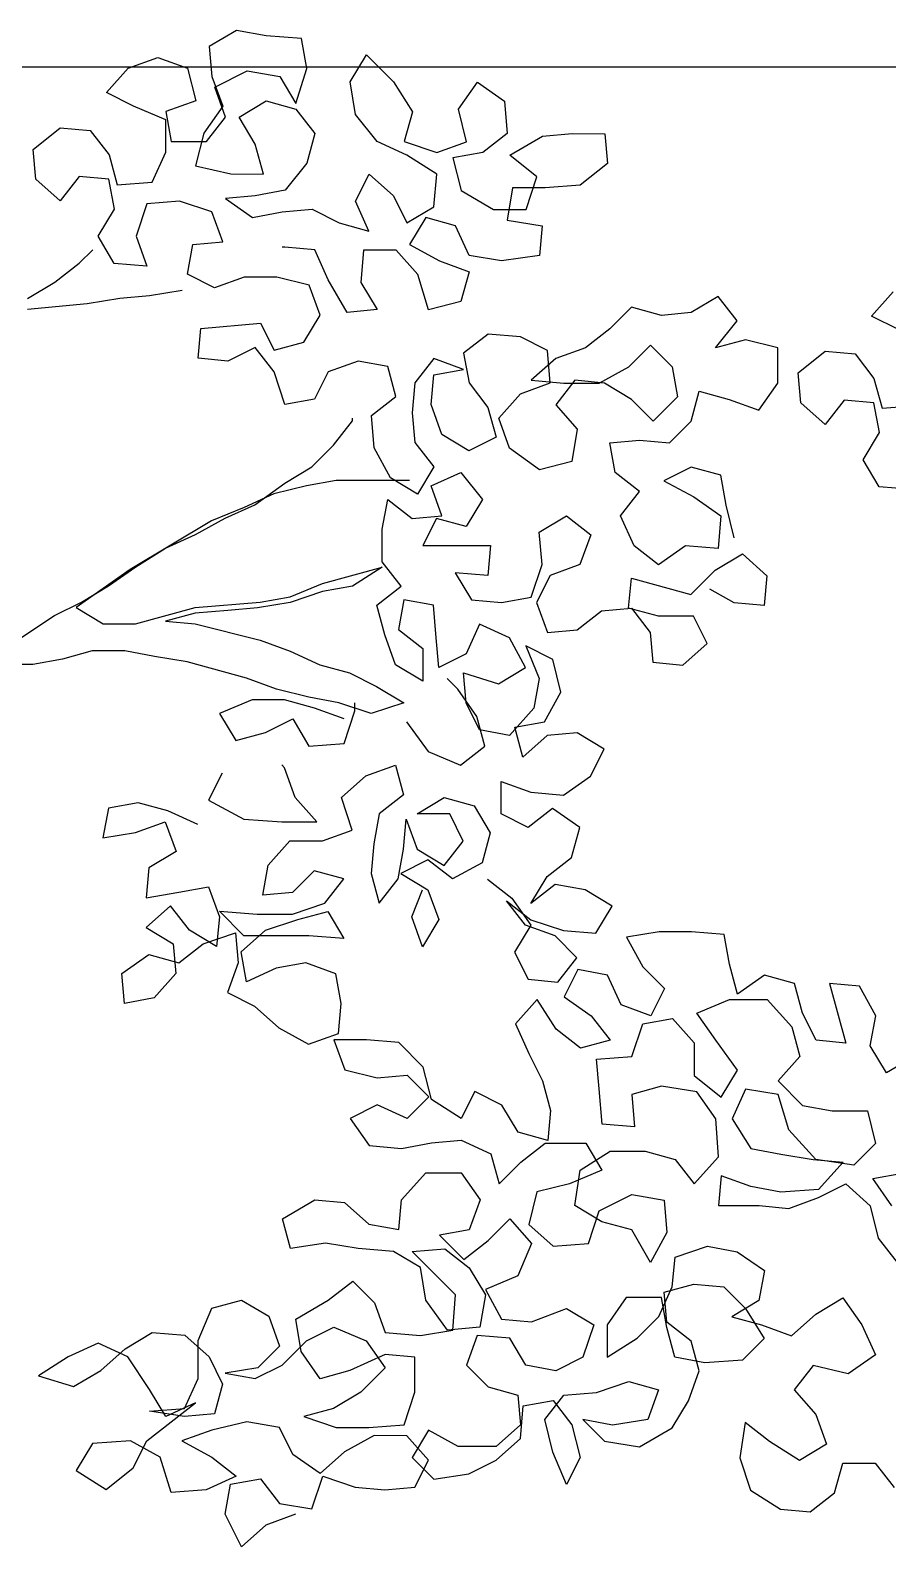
# Model space of a CAD drawing. Header units: millimetres. Extents: x -249630 to 95394, y -188036 to 109963.
# Drawn here: x -96170 to -95974.7, y -16573.7 to -16228.8 of the extents above; entities that cross this region are included whole.
import ezdxf

# ---------------------------------------------------------------- set-up
doc = ezdxf.new("R2010")
doc.units = ezdxf.units.MM
for name, color, linetype in [('AHojas', 86, 'Continuous'), ('ATronco', 36, 'Continuous'), ('Layer1', 2, 'Continuous')]:
    doc.layers.add(name, color=color, linetype=linetype)

# ---------------------------------------------------------------- blocks, each defined once
blk = doc.blocks.new('Arbol_01')
at = {"layer": 'AHojas'}
for p, q in [((0.53202, 1.89206), (0.52171, 1.8859)), ((0.54334, 1.89), (0.53202, 1.89206)), ((0.55673, 1.88895), (0.54334, 1.89)), ((0.52171, 1.8859), (0.52273, 1.87457)), ((0.55878, 1.87762), (0.55673, 1.88895)), ((0.49082, 1.87769), (0.50215, 1.8818)), ((0.50215, 1.8818), (0.51347, 1.87767)), ((0.57525, 1.87246), (0.58143, 1.88275)), ((0.58143, 1.88275), (0.59172, 1.87245)), ((0.48257, 1.86843), (0.49082, 1.87769)), ((0.51347, 1.87767), (0.51655, 1.86531)), ((0.52273, 1.87457), (0.52684, 1.86324)), ((0.52376, 1.87045), (0.53612, 1.87662)), ((0.53612, 1.87662), (0.54848, 1.87455)), ((0.54848, 1.87455), (0.55464, 1.86424)), ((0.55464, 1.86424), (0.55878, 1.87762)), ((0.57729, 1.8601), (0.57525, 1.87246)), ((0.59172, 1.87245), (0.59892, 1.86111)), ((0.61642, 1.86213), (0.62364, 1.87242)), ((0.62364, 1.87242), (0.63393, 1.8652)), ((0.49286, 1.86327), (0.48257, 1.86843)), ((0.52787, 1.85912), (0.52376, 1.87045)), ((0.50521, 1.85811), (0.49286, 1.86327)), ((0.51655, 1.86531), (0.50522, 1.8612)), ((0.50522, 1.8612), (0.50727, 1.84987)), ((0.52684, 1.86324), (0.51963, 1.85295)), ((0.53302, 1.85911), (0.54332, 1.86528)), ((0.54332, 1.86528), (0.55464, 1.86218)), ((0.55464, 1.86218), (0.56184, 1.85291)), ((0.59892, 1.86111), (0.59582, 1.84979)), ((0.6195, 1.84977), (0.61642, 1.86213)), ((0.63393, 1.8652), (0.63495, 1.85284)), ((0.45475, 1.84683), (0.46505, 1.85506)), ((0.46505, 1.85506), (0.47638, 1.85402)), ((0.5052, 1.84575), (0.50521, 1.85811)), ((0.52065, 1.84986), (0.52787, 1.85912)), ((0.53919, 1.84881), (0.53302, 1.85911)), ((0.58552, 1.8498), (0.57729, 1.8601)), ((0.47638, 1.85402), (0.48358, 1.84474)), ((0.50727, 1.84987), (0.52065, 1.84986)), ((0.51963, 1.85295), (0.51652, 1.84059)), ((0.56184, 1.85291), (0.55874, 1.84159)), ((0.59684, 1.84464), (0.58552, 1.8498)), ((0.59582, 1.84979), (0.60817, 1.84566)), ((0.60817, 1.84566), (0.6195, 1.84977)), ((0.63495, 1.85284), (0.62568, 1.84564)), ((0.63597, 1.8446), (0.64833, 1.8518)), ((0.64833, 1.8518), (0.65966, 1.85282)), ((0.65966, 1.85282), (0.67202, 1.85281)), ((0.67202, 1.85281), (0.67304, 1.84148)), ((0.45577, 1.8355), (0.45475, 1.84683)), ((0.48358, 1.84474), (0.48666, 1.83341)), ((0.50004, 1.83443), (0.5052, 1.84575)), ((0.54226, 1.83748), (0.53919, 1.84881)), ((0.60816, 1.83742), (0.59684, 1.84464)), ((0.62568, 1.84564), (0.61435, 1.84359)), ((0.61435, 1.84359), (0.61742, 1.83124)), ((0.64626, 1.83636), (0.63597, 1.8446)), ((0.51652, 1.84059), (0.52991, 1.83749)), ((0.52991, 1.83749), (0.54226, 1.83748)), ((0.55874, 1.84159), (0.5505, 1.8313)), ((0.57726, 1.82715), (0.58242, 1.83745)), ((0.58242, 1.83745), (0.59168, 1.8292)), ((0.60712, 1.82507), (0.60816, 1.83742)), ((0.67304, 1.84148), (0.66273, 1.83325)), ((0.46503, 1.82726), (0.45577, 1.8355)), ((0.47224, 1.83652), (0.46503, 1.82726)), ((0.48357, 1.83548), (0.47224, 1.83652)), ((0.48562, 1.82415), (0.48357, 1.83548)), ((0.48666, 1.83341), (0.50004, 1.83443)), ((0.63699, 1.83225), (0.63492, 1.81989)), ((0.64935, 1.83224), (0.63699, 1.83225)), ((0.64213, 1.82401), (0.64626, 1.83636)), ((0.66273, 1.83325), (0.64935, 1.83224)), ((0.49798, 1.8262), (0.49385, 1.81384)), ((0.51033, 1.82721), (0.49798, 1.8262)), ((0.52269, 1.82308), (0.51033, 1.82721)), ((0.53917, 1.82925), (0.52784, 1.82823)), ((0.52784, 1.82823), (0.53813, 1.82101)), ((0.5505, 1.8313), (0.53917, 1.82925)), ((0.5824, 1.81582), (0.57726, 1.82715)), ((0.59168, 1.8292), (0.59682, 1.8189)), ((0.61742, 1.83124), (0.62977, 1.82402)), ((0.47943, 1.81386), (0.48562, 1.82415)), ((0.5268, 1.81175), (0.52269, 1.82308)), ((0.53813, 1.82101), (0.54946, 1.82306)), ((0.54946, 1.82306), (0.56079, 1.82408)), ((0.56079, 1.82408), (0.57108, 1.81892)), ((0.59682, 1.8189), (0.60712, 1.82507)), ((0.60403, 1.82095), (0.59784, 1.81066)), ((0.61535, 1.81785), (0.60403, 1.82095)), ((0.62977, 1.82402), (0.64213, 1.82401)), ((0.57108, 1.81892), (0.5824, 1.81582)), ((0.62049, 1.80652), (0.61535, 1.81785)), ((0.63492, 1.81989), (0.6483, 1.81782)), ((0.6483, 1.81782), (0.64726, 1.8065)), ((0.4856, 1.80355), (0.47943, 1.81386)), ((0.49385, 1.81384), (0.49796, 1.80251)), ((0.5134, 1.79941), (0.51547, 1.81074)), ((0.51547, 1.81074), (0.5268, 1.81175)), ((0.55048, 1.80967), (0.54945, 1.80967)), ((0.5618, 1.80863), (0.55048, 1.80967)), ((0.56694, 1.7973), (0.5618, 1.80863)), ((0.59784, 1.81066), (0.60916, 1.80447)), ((0.49796, 1.80251), (0.4856, 1.80355)), ((0.58034, 1.80862), (0.57929, 1.79626)), ((0.59269, 1.80861), (0.58034, 1.80862)), ((0.60092, 1.79933), (0.59269, 1.80861)), ((0.60916, 1.80447), (0.62049, 1.80034)), ((0.63285, 1.80445), (0.62049, 1.80652)), ((0.64726, 1.8065), (0.63285, 1.80445)), ((0.52369, 1.79425), (0.5134, 1.79941)), ((0.53502, 1.79836), (0.52369, 1.79425)), ((0.54738, 1.79835), (0.53502, 1.79836)), ((0.55973, 1.79525), (0.54738, 1.79835)), ((0.57414, 1.78494), (0.56694, 1.7973)), ((0.60503, 1.78594), (0.60092, 1.79933)), ((0.62049, 1.80034), (0.61739, 1.78902)), ((0.56384, 1.78392), (0.55973, 1.79525)), ((0.57929, 1.79626), (0.58546, 1.78596)), ((0.7734, 1.78353), (0.78164, 1.79279)), ((0.58546, 1.78596), (0.57414, 1.78494)), ((0.61739, 1.78902), (0.60503, 1.78594)), ((0.68225, 1.7869), (0.67401, 1.77867)), ((0.69358, 1.7838), (0.68225, 1.7869)), ((0.71521, 1.79099), (0.70491, 1.78482)), ((0.72241, 1.78171), (0.71521, 1.79099)), ((0.51853, 1.77881), (0.54118, 1.78085)), ((0.54118, 1.78085), (0.54632, 1.77055)), ((0.55765, 1.77363), (0.56384, 1.78392)), ((0.70491, 1.78482), (0.69358, 1.7838)), ((0.71416, 1.77143), (0.72241, 1.78171)), ((0.78369, 1.77837), (0.7734, 1.78353)), ((0.51749, 1.76749), (0.51853, 1.77881)), ((0.62767, 1.77665), (0.6184, 1.76945)), ((0.64003, 1.77561), (0.62767, 1.77665)), ((0.65032, 1.77045), (0.64003, 1.77561)), ((0.67401, 1.77867), (0.66474, 1.77147)), ((0.72549, 1.7745), (0.71416, 1.77143)), ((0.73784, 1.7714), (0.72549, 1.7745)), ((0.53911, 1.77159), (0.52881, 1.76645)), ((0.54631, 1.76231), (0.53911, 1.77159)), ((0.54632, 1.77055), (0.55765, 1.77363)), ((0.6184, 1.76945), (0.62045, 1.75813)), ((0.65134, 1.7581), (0.65032, 1.77045)), ((0.66474, 1.77147), (0.65341, 1.76736)), ((0.6812, 1.76425), (0.68945, 1.77248)), ((0.68945, 1.77248), (0.69768, 1.76423)), ((0.73783, 1.75802), (0.73784, 1.7714)), ((0.74557, 1.76193), (0.75588, 1.77016)), ((0.75588, 1.77016), (0.7672, 1.76912)), ((0.7672, 1.76912), (0.7744, 1.75984)), ((0.52881, 1.76645), (0.51749, 1.76749)), ((0.57824, 1.7664), (0.56691, 1.76229)), ((0.58956, 1.76433), (0.57824, 1.7664)), ((0.59264, 1.753), (0.58956, 1.76433)), ((0.60707, 1.7674), (0.59985, 1.75814)), ((0.60706, 1.76123), (0.61839, 1.76328)), ((0.61839, 1.76328), (0.60707, 1.7674)), ((0.65341, 1.76736), (0.64413, 1.75913)), ((0.66987, 1.75808), (0.6812, 1.76425)), ((0.69768, 1.76423), (0.69973, 1.7529)), ((0.55042, 1.74995), (0.54631, 1.76231)), ((0.56691, 1.76229), (0.56175, 1.752)), ((0.59985, 1.75814), (0.59881, 1.74682)), ((0.60602, 1.7499), (0.60706, 1.76123)), ((0.62045, 1.75813), (0.62765, 1.74885)), ((0.64001, 1.75399), (0.65134, 1.7581)), ((0.64413, 1.75913), (0.65649, 1.75809)), ((0.66061, 1.75912), (0.65339, 1.74986)), ((0.65649, 1.75809), (0.66987, 1.75808)), ((0.67193, 1.75808), (0.66061, 1.75912)), ((0.68222, 1.75189), (0.67193, 1.75808)), ((0.73061, 1.74773), (0.73783, 1.75802)), ((0.74659, 1.7506), (0.74557, 1.76193)), ((0.7744, 1.75984), (0.77748, 1.74851)), ((0.56175, 1.752), (0.55042, 1.74995)), ((0.58337, 1.7458), (0.59264, 1.753)), ((0.63176, 1.74473), (0.64001, 1.75399)), ((0.69045, 1.74365), (0.68222, 1.75189)), ((0.69973, 1.7529), (0.69045, 1.74365)), ((0.70487, 1.74363), (0.70797, 1.75496)), ((0.70797, 1.75496), (0.71929, 1.75186)), ((0.71929, 1.75186), (0.73061, 1.74773)), ((0.76307, 1.75162), (0.75585, 1.74236)), ((0.7744, 1.75058), (0.76307, 1.75162)), ((0.58439, 1.73345), (0.58337, 1.7458)), ((0.59881, 1.74682), (0.59983, 1.73549)), ((0.61013, 1.73857), (0.60602, 1.7499)), ((0.62765, 1.74885), (0.63072, 1.73752)), ((0.65339, 1.74986), (0.66162, 1.74058)), ((0.75585, 1.74236), (0.74659, 1.7506)), ((0.77644, 1.73925), (0.7744, 1.75058)), ((0.77748, 1.74851), (0.79087, 1.74953)), ((0.63587, 1.7334), (0.63176, 1.74473)), ((0.66162, 1.74058), (0.65955, 1.72823)), ((0.69662, 1.7354), (0.70487, 1.74363)), ((0.59983, 1.73549), (0.60703, 1.72622)), ((0.62042, 1.73238), (0.61013, 1.73857)), ((0.63072, 1.73752), (0.62042, 1.73238)), ((0.67397, 1.73542), (0.6853, 1.73644)), ((0.67602, 1.7241), (0.67397, 1.73542)), ((0.6853, 1.73644), (0.69662, 1.7354)), ((0.77026, 1.72896), (0.77644, 1.73925)), ((0.59055, 1.72211), (0.58439, 1.73345)), ((0.64719, 1.72515), (0.63587, 1.7334)), ((0.65955, 1.72823), (0.64719, 1.72515)), ((0.77643, 1.71865), (0.77026, 1.72896)), ((0.60703, 1.72622), (0.60084, 1.71593)), ((0.606, 1.71901), (0.61733, 1.72415)), ((0.61733, 1.72415), (0.62555, 1.71384)), ((0.68528, 1.71688), (0.67602, 1.7241)), ((0.70485, 1.72613), (0.69455, 1.72099)), ((0.71618, 1.72303), (0.70485, 1.72613)), ((0.71822, 1.7117), (0.71618, 1.72303)), ((0.60084, 1.71593), (0.59055, 1.72211)), ((0.6101, 1.70768), (0.606, 1.71901)), ((0.67806, 1.70762), (0.68528, 1.71688)), ((0.69455, 1.72099), (0.70587, 1.7148)), ((0.78878, 1.71761), (0.77643, 1.71865)), ((0.52773, 1.70673), (0.53906, 1.71186)), ((0.58745, 1.70255), (0.58952, 1.71388)), ((0.58952, 1.71388), (0.59878, 1.70666)), ((0.62555, 1.71384), (0.61937, 1.70355)), ((0.70587, 1.7148), (0.71616, 1.70758)), ((0.7213, 1.69934), (0.71822, 1.7117)), ((0.59878, 1.70666), (0.6101, 1.70768)), ((0.60804, 1.70665), (0.60289, 1.69636)), ((0.61937, 1.70355), (0.60804, 1.70665)), ((0.64717, 1.70147), (0.65747, 1.70764)), ((0.65747, 1.70764), (0.66673, 1.70042)), ((0.6832, 1.69629), (0.67806, 1.70762)), ((0.71616, 1.70758), (0.71512, 1.69523)), ((0.58744, 1.6902), (0.58745, 1.70255)), ((0.64819, 1.68911), (0.64717, 1.70147)), ((0.66673, 1.70042), (0.6626, 1.6891)), ((0.60289, 1.69636), (0.62863, 1.69634)), ((0.62863, 1.69634), (0.62759, 1.68501)), ((0.69246, 1.68907), (0.6832, 1.69629)), ((0.70276, 1.69627), (0.69246, 1.68907)), ((0.71512, 1.69523), (0.70276, 1.69627)), ((0.58743, 1.68814), (0.5761, 1.68094)), ((0.59463, 1.68092), (0.58744, 1.6902)), ((0.64406, 1.67676), (0.64819, 1.68911)), ((0.6626, 1.6891), (0.65127, 1.68499)), ((0.71408, 1.68699), (0.72439, 1.69316)), ((0.72439, 1.69316), (0.73364, 1.68491)), ((0.61523, 1.68605), (0.6214, 1.67575)), ((0.62759, 1.68501), (0.61523, 1.68605)), ((0.65127, 1.68499), (0.64611, 1.6747)), ((0.68112, 1.67261), (0.68216, 1.68393)), ((0.68216, 1.68393), (0.70481, 1.67773)), ((0.70481, 1.67773), (0.71408, 1.68699)), ((0.73364, 1.68491), (0.7326, 1.67359)), ((0.58536, 1.67372), (0.59463, 1.68092)), ((0.63273, 1.67471), (0.64406, 1.67676)), ((0.72128, 1.67463), (0.71202, 1.67979)), ((0.58844, 1.66239), (0.58536, 1.67372)), ((0.59566, 1.67577), (0.59359, 1.66445)), ((0.60698, 1.6737), (0.59566, 1.67577)), ((0.608, 1.66135), (0.60698, 1.6737)), ((0.6214, 1.67575), (0.63273, 1.67471)), ((0.64611, 1.6747), (0.65022, 1.66337)), ((0.66155, 1.66439), (0.67082, 1.67159)), ((0.67082, 1.67159), (0.68215, 1.67261)), ((0.69244, 1.66951), (0.68112, 1.67261)), ((0.68215, 1.67261), (0.68935, 1.66333)), ((0.7326, 1.67359), (0.72128, 1.67463)), ((0.62448, 1.66648), (0.61932, 1.65516)), ((0.6358, 1.66132), (0.62448, 1.66648)), ((0.70583, 1.66949), (0.69244, 1.66951)), ((0.71097, 1.65919), (0.70583, 1.66949)), ((0.59255, 1.65106), (0.58844, 1.66239)), ((0.59359, 1.66445), (0.60285, 1.65723)), ((0.60902, 1.65002), (0.608, 1.66135)), ((0.64197, 1.64999), (0.6358, 1.66132)), ((0.65022, 1.66337), (0.66155, 1.66439)), ((0.68935, 1.66333), (0.69037, 1.652)), ((0.70169, 1.65096), (0.71097, 1.65919)), ((0.60285, 1.65723), (0.60284, 1.64488)), ((0.61932, 1.65516), (0.60902, 1.65002)), ((0.64198, 1.65823), (0.64712, 1.64587)), ((0.65227, 1.65307), (0.64198, 1.65823)), ((0.60284, 1.64488), (0.59255, 1.65106)), ((0.61829, 1.64795), (0.63167, 1.64382)), ((0.61931, 1.63662), (0.61829, 1.64795)), ((0.63167, 1.64382), (0.64197, 1.64999)), ((0.65535, 1.64071), (0.65227, 1.65307)), ((0.69037, 1.652), (0.70169, 1.65096)), ((0.61622, 1.64178), (0.61211, 1.6459)), ((0.62342, 1.63147), (0.61622, 1.64178)), ((0.64712, 1.64587), (0.64505, 1.63454)), ((0.53796, 1.63773), (0.5256, 1.63259)), ((0.55032, 1.63772), (0.53796, 1.63773)), ((0.56164, 1.63462), (0.55032, 1.63772)), ((0.57709, 1.63357), (0.57709, 1.63666)), ((0.62445, 1.62632), (0.61931, 1.63662)), ((0.64916, 1.62939), (0.65535, 1.64071)), ((0.5256, 1.63259), (0.53177, 1.62229)), ((0.5431, 1.62537), (0.5534, 1.63051)), ((0.5534, 1.63051), (0.55957, 1.6202)), ((0.57296, 1.63049), (0.56164, 1.63462)), ((0.57296, 1.62122), (0.57709, 1.63357)), ((0.6265, 1.62014), (0.62342, 1.63147)), ((0.64505, 1.63454), (0.63577, 1.62425)), ((0.53177, 1.62229), (0.5431, 1.62537)), ((0.59665, 1.62944), (0.60487, 1.6181)), ((0.63577, 1.62425), (0.62445, 1.62632)), ((0.63783, 1.62734), (0.64916, 1.62939)), ((0.64091, 1.61601), (0.63783, 1.62734)), ((0.66151, 1.62526), (0.65019, 1.62424)), ((0.6718, 1.61907), (0.66151, 1.62526)), ((0.55957, 1.6202), (0.57296, 1.62122)), ((0.61723, 1.61294), (0.6265, 1.62014)), ((0.65019, 1.62424), (0.64091, 1.61601)), ((0.66665, 1.60878), (0.6718, 1.61907)), ((0.55029, 1.61198), (0.54927, 1.61301)), ((0.58118, 1.60886), (0.59251, 1.61297)), ((0.59251, 1.61297), (0.59559, 1.60164)), ((0.60487, 1.6181), (0.61723, 1.61294)), ((0.52661, 1.60994), (0.52145, 1.59965)), ((0.5544, 1.60064), (0.55029, 1.61198)), ((0.57191, 1.60063), (0.58118, 1.60886)), ((0.65634, 1.60158), (0.66665, 1.60878)), ((0.59559, 1.60164), (0.58632, 1.59444)), ((0.63265, 1.5944), (0.63266, 1.60675)), ((0.63266, 1.60675), (0.64399, 1.60262)), ((0.64399, 1.60262), (0.65634, 1.60158)), ((0.48335, 1.59659), (0.48128, 1.58527)), ((0.49468, 1.59864), (0.48335, 1.59659)), ((0.506, 1.59554), (0.49468, 1.59864)), ((0.51733, 1.59038), (0.506, 1.59554)), ((0.52145, 1.59965), (0.53483, 1.59243)), ((0.56263, 1.59137), (0.5544, 1.60064)), ((0.57602, 1.58827), (0.57191, 1.60063)), ((0.60073, 1.59442), (0.61104, 1.60059)), ((0.61104, 1.60059), (0.62236, 1.59749)), ((0.62236, 1.59749), (0.62853, 1.58719)), ((0.65222, 1.59644), (0.64295, 1.58924)), ((0.66251, 1.58922), (0.65222, 1.59644)), ((0.49364, 1.58731), (0.50497, 1.59142)), ((0.50497, 1.59142), (0.50908, 1.58009)), ((0.53483, 1.59243), (0.54925, 1.59138)), ((0.54925, 1.59138), (0.56263, 1.59137)), ((0.58632, 1.59444), (0.58425, 1.58311)), ((0.59557, 1.58104), (0.59661, 1.59237)), ((0.59661, 1.59237), (0.60072, 1.58104)), ((0.61309, 1.59441), (0.60073, 1.59442)), ((0.61823, 1.58411), (0.61309, 1.59441)), ((0.64295, 1.58924), (0.63265, 1.5944)), ((0.48128, 1.58527), (0.49364, 1.58731)), ((0.54408, 1.57491), (0.55233, 1.58417)), ((0.55233, 1.58417), (0.56469, 1.58416)), ((0.56469, 1.58416), (0.57602, 1.58827)), ((0.61101, 1.57485), (0.61823, 1.58411)), ((0.62853, 1.58719), (0.62543, 1.57587)), ((0.65941, 1.5779), (0.66251, 1.58922)), ((0.50908, 1.58009), (0.49878, 1.57392)), ((0.58425, 1.58311), (0.58321, 1.57179)), ((0.5935, 1.56972), (0.59557, 1.58104)), ((0.60072, 1.58104), (0.61101, 1.57485)), ((0.49878, 1.57392), (0.49774, 1.5626)), ((0.54201, 1.56359), (0.54408, 1.57491)), ((0.56159, 1.57284), (0.55334, 1.56461)), ((0.57291, 1.56974), (0.56159, 1.57284)), ((0.60484, 1.57692), (0.59453, 1.57178)), ((0.6141, 1.5697), (0.60484, 1.57692)), ((0.62543, 1.57587), (0.6141, 1.5697)), ((0.65014, 1.5707), (0.65941, 1.5779)), ((0.56569, 1.56048), (0.57291, 1.56974)), ((0.58321, 1.57179), (0.58629, 1.56046)), ((0.58629, 1.56046), (0.5935, 1.56972)), ((0.59453, 1.57178), (0.60483, 1.56559)), ((0.62748, 1.56969), (0.63674, 1.56247)), ((0.64395, 1.56041), (0.65014, 1.5707)), ((0.65322, 1.5676), (0.64395, 1.56041)), ((0.66455, 1.56553), (0.65322, 1.5676)), ((0.49774, 1.5626), (0.51009, 1.56465)), ((0.51009, 1.56465), (0.52142, 1.5667)), ((0.52142, 1.5667), (0.52553, 1.55537)), ((0.55334, 1.56461), (0.54201, 1.56359)), ((0.59864, 1.5553), (0.60277, 1.56559)), ((0.60483, 1.56559), (0.60893, 1.55426)), ((0.63468, 1.56144), (0.64394, 1.55423)), ((0.64188, 1.55217), (0.63468, 1.56144)), ((0.63674, 1.56247), (0.64394, 1.55217)), ((0.67484, 1.55935), (0.66455, 1.56553)), ((0.507, 1.5595), (0.49773, 1.55127)), ((0.5142, 1.55023), (0.507, 1.5595)), ((0.52553, 1.55537), (0.52449, 1.54404)), ((0.52553, 1.55742), (0.53995, 1.55638)), ((0.53479, 1.54815), (0.52553, 1.55742)), ((0.53995, 1.55638), (0.55333, 1.55637)), ((0.55333, 1.55637), (0.56569, 1.56048)), ((0.55539, 1.55431), (0.56672, 1.55739)), ((0.56672, 1.55739), (0.57289, 1.54708)), ((0.60275, 1.54397), (0.59864, 1.5553)), ((0.66865, 1.54906), (0.67484, 1.55935)), ((0.49773, 1.55127), (0.50802, 1.54508)), ((0.52449, 1.54404), (0.5142, 1.55023)), ((0.53376, 1.54197), (0.54303, 1.5502)), ((0.54303, 1.5502), (0.55539, 1.55431)), ((0.60893, 1.55426), (0.60275, 1.54397)), ((0.64394, 1.55217), (0.63775, 1.54188)), ((0.6532, 1.54804), (0.64188, 1.55217)), ((0.64394, 1.55423), (0.6563, 1.5501)), ((0.6563, 1.5501), (0.66865, 1.54906)), ((0.69269, 1.54966), (0.68033, 1.54762)), ((0.70505, 1.54965), (0.69269, 1.54966)), ((0.7174, 1.54861), (0.70505, 1.54965)), ((0.50802, 1.54508), (0.50904, 1.53376)), ((0.51007, 1.53787), (0.51934, 1.54507)), ((0.51934, 1.54507), (0.5317, 1.54918)), ((0.5317, 1.54918), (0.53272, 1.53785)), ((0.5595, 1.54813), (0.53479, 1.54815)), ((0.57289, 1.54708), (0.5595, 1.54813)), ((0.66143, 1.5398), (0.6532, 1.54804)), ((0.68033, 1.54762), (0.6865, 1.53628)), ((0.71945, 1.53728), (0.7174, 1.54861)), ((0.48844, 1.53378), (0.49875, 1.54097)), ((0.49875, 1.54097), (0.51007, 1.53787)), ((0.5358, 1.53064), (0.53376, 1.54197)), ((0.63775, 1.54188), (0.64289, 1.53158)), ((0.65422, 1.53054), (0.66143, 1.5398)), ((0.48946, 1.52245), (0.48844, 1.53378)), ((0.50904, 1.53376), (0.50079, 1.5245)), ((0.53272, 1.53785), (0.52859, 1.52653)), ((0.54714, 1.53578), (0.5358, 1.53064)), ((0.55846, 1.53783), (0.54714, 1.53578)), ((0.56979, 1.5337), (0.55846, 1.53783)), ((0.57184, 1.52237), (0.56979, 1.5337)), ((0.66179, 1.53528), (0.65663, 1.52498)), ((0.67311, 1.53321), (0.66179, 1.53528)), ((0.67825, 1.52188), (0.67311, 1.53321)), ((0.6865, 1.53628), (0.69473, 1.52804)), ((0.72253, 1.52595), (0.71945, 1.53728)), ((0.73283, 1.53315), (0.72253, 1.52595)), ((0.74416, 1.53005), (0.73283, 1.53315)), ((0.52859, 1.52653), (0.53889, 1.52137)), ((0.64289, 1.53158), (0.65422, 1.53054)), ((0.69473, 1.52804), (0.68957, 1.51775)), ((0.74724, 1.51872), (0.74416, 1.53005)), ((0.75754, 1.53004), (0.7637, 1.50738)), ((0.76887, 1.529), (0.75754, 1.53004)), ((0.77504, 1.51767), (0.76887, 1.529)), ((0.50079, 1.5245), (0.48946, 1.52245)), ((0.53889, 1.52137), (0.54815, 1.51313)), ((0.5708, 1.51105), (0.57184, 1.52237)), ((0.64633, 1.52396), (0.63809, 1.5147)), ((0.65353, 1.51263), (0.64633, 1.52396)), ((0.65663, 1.52498), (0.66692, 1.51777)), ((0.68957, 1.51775), (0.67825, 1.52188)), ((0.70708, 1.51876), (0.71944, 1.5239)), ((0.71944, 1.5239), (0.73385, 1.52388)), ((0.73385, 1.52388), (0.74311, 1.51358)), ((0.66692, 1.51777), (0.67412, 1.50849)), ((0.68648, 1.51466), (0.69781, 1.51671)), ((0.69781, 1.51671), (0.70604, 1.50743)), ((0.71428, 1.50846), (0.70708, 1.51876)), ((0.75237, 1.50842), (0.74724, 1.51872)), ((0.77297, 1.50634), (0.77504, 1.51767)), ((0.54815, 1.51313), (0.55947, 1.50694)), ((0.55947, 1.50694), (0.5708, 1.51105)), ((0.63809, 1.5147), (0.64322, 1.50337)), ((0.66279, 1.50541), (0.65353, 1.51263)), ((0.68235, 1.50231), (0.68648, 1.51466)), ((0.74311, 1.51358), (0.74619, 1.50225)), ((0.56909, 1.50859), (0.5732, 1.49726)), ((0.58145, 1.50858), (0.56909, 1.50859)), ((0.5938, 1.50754), (0.58145, 1.50858)), ((0.60306, 1.49826), (0.5938, 1.50754)), ((0.64322, 1.50337), (0.64836, 1.49307)), ((0.67412, 1.50849), (0.66279, 1.50541)), ((0.70604, 1.50743), (0.70603, 1.49508)), ((0.7225, 1.49712), (0.71428, 1.50846)), ((0.7637, 1.50738), (0.75237, 1.50842)), ((0.77913, 1.49604), (0.77297, 1.50634)), ((0.60614, 1.4859), (0.60306, 1.49826)), ((0.66896, 1.50129), (0.68235, 1.50231)), ((0.66998, 1.48996), (0.66896, 1.50129)), ((0.74619, 1.50225), (0.73794, 1.49299)), ((0.7915, 1.50324), (0.77913, 1.49604)), ((0.5732, 1.49726), (0.58555, 1.49416)), ((0.58555, 1.49416), (0.59688, 1.49518)), ((0.59688, 1.49518), (0.60511, 1.48693)), ((0.64836, 1.49307), (0.65144, 1.48174)), ((0.70603, 1.49508), (0.71632, 1.48683)), ((0.71632, 1.48683), (0.7225, 1.49712)), ((0.73794, 1.49299), (0.7472, 1.48371)), ((0.60511, 1.48693), (0.59687, 1.4787)), ((0.62262, 1.48898), (0.61746, 1.47868)), ((0.63291, 1.48382), (0.62262, 1.48898)), ((0.671, 1.47658), (0.66998, 1.48996)), ((0.69367, 1.49097), (0.68234, 1.48789)), ((0.68234, 1.48789), (0.68336, 1.47553)), ((0.70705, 1.4889), (0.69367, 1.49097)), ((0.71425, 1.4786), (0.70705, 1.4889)), ((0.72559, 1.48991), (0.72043, 1.47859)), ((0.73794, 1.48784), (0.72559, 1.48991)), ((0.74205, 1.47445), (0.73794, 1.48784)), ((0.58554, 1.48386), (0.57524, 1.47872)), ((0.59687, 1.4787), (0.58554, 1.48386)), ((0.61746, 1.47868), (0.60614, 1.4859)), ((0.63908, 1.47352), (0.63291, 1.48382)), ((0.65144, 1.48174), (0.6504, 1.47042)), ((0.7472, 1.48371), (0.75853, 1.48164)), ((0.75853, 1.48164), (0.77191, 1.48163)), ((0.77191, 1.48163), (0.77499, 1.46927)), ((0.57524, 1.47872), (0.58244, 1.46842)), ((0.68336, 1.47553), (0.671, 1.47658)), ((0.71527, 1.46418), (0.71425, 1.4786)), ((0.72043, 1.47859), (0.72762, 1.46726)), ((0.5948, 1.46738), (0.60612, 1.46943)), ((0.60612, 1.46943), (0.61745, 1.47045)), ((0.61745, 1.47045), (0.62877, 1.46529)), ((0.6504, 1.47042), (0.63908, 1.47352)), ((0.6401, 1.46219), (0.64937, 1.46939)), ((0.64937, 1.46939), (0.66482, 1.46937)), ((0.66482, 1.46937), (0.67098, 1.45907)), ((0.75233, 1.46312), (0.74205, 1.47445)), ((0.77499, 1.46927), (0.76675, 1.46104)), ((0.58244, 1.46842), (0.5948, 1.46738)), ((0.62877, 1.46529), (0.63185, 1.45396)), ((0.66275, 1.45908), (0.67408, 1.46628)), ((0.67408, 1.46628), (0.68747, 1.46626)), ((0.68747, 1.46626), (0.69879, 1.46316)), ((0.69879, 1.46316), (0.70599, 1.45389)), ((0.70599, 1.45389), (0.71527, 1.46418)), ((0.72762, 1.46726), (0.73895, 1.46519)), ((0.73895, 1.46519), (0.7513, 1.46312)), ((0.7513, 1.46312), (0.76263, 1.46208)), ((0.76675, 1.46104), (0.75233, 1.46312)), ((0.59478, 1.44781), (0.60405, 1.4581)), ((0.60405, 1.4581), (0.61744, 1.45809)), ((0.61744, 1.45809), (0.62464, 1.44779)), ((0.63185, 1.45396), (0.6401, 1.46219)), ((0.67098, 1.45907), (0.65862, 1.45393)), ((0.66068, 1.44569), (0.66275, 1.45908)), ((0.76263, 1.46208), (0.75335, 1.45179)), ((0.77395, 1.45589), (0.78528, 1.45794)), ((0.65862, 1.45393), (0.64626, 1.45086)), ((0.71629, 1.45697), (0.71525, 1.44564)), ((0.72761, 1.45284), (0.71629, 1.45697)), ((0.73894, 1.45077), (0.72761, 1.45284)), ((0.75335, 1.45179), (0.73894, 1.45077)), ((0.75335, 1.4487), (0.76365, 1.45384)), ((0.76365, 1.45384), (0.77291, 1.44559)), ((0.78115, 1.44558), (0.77395, 1.45589)), ((0.54947, 1.44065), (0.56183, 1.44784)), ((0.56183, 1.44784), (0.57315, 1.4468)), ((0.57315, 1.4468), (0.58241, 1.43856)), ((0.59374, 1.43649), (0.59478, 1.44781)), ((0.62464, 1.44779), (0.62051, 1.43646)), ((0.64626, 1.45086), (0.64316, 1.4385)), ((0.66994, 1.44363), (0.6823, 1.44979)), ((0.6823, 1.44979), (0.69466, 1.44772)), ((0.69466, 1.44772), (0.69567, 1.43537)), ((0.74202, 1.44459), (0.75335, 1.4487)), ((0.55254, 1.42932), (0.54947, 1.44065)), ((0.62771, 1.43234), (0.63596, 1.44057)), ((0.63596, 1.44057), (0.64419, 1.43129)), ((0.67097, 1.43951), (0.66068, 1.44569)), ((0.66581, 1.43127), (0.66994, 1.44363)), ((0.71525, 1.44564), (0.73069, 1.44563)), ((0.73069, 1.44563), (0.74202, 1.44459)), ((0.77291, 1.44559), (0.77599, 1.43323)), ((0.58241, 1.43856), (0.59374, 1.43649)), ((0.62051, 1.43646), (0.60918, 1.43442)), ((0.60918, 1.43442), (0.61844, 1.42514)), ((0.64316, 1.4385), (0.65242, 1.43026)), ((0.68229, 1.43641), (0.67097, 1.43951)), ((0.68949, 1.42405), (0.68229, 1.43641)), ((0.69567, 1.43537), (0.68949, 1.42405)), ((0.56593, 1.43137), (0.55254, 1.42932)), ((0.57829, 1.4293), (0.56593, 1.43137)), ((0.59167, 1.42825), (0.57829, 1.4293)), ((0.59888, 1.42825), (0.61124, 1.42927)), ((0.61124, 1.42927), (0.6205, 1.42205)), ((0.61844, 1.42514), (0.62771, 1.43234)), ((0.64419, 1.43129), (0.63903, 1.41894)), ((0.65242, 1.43026), (0.66581, 1.43127)), ((0.69876, 1.4261), (0.71112, 1.4302)), ((0.71112, 1.4302), (0.72244, 1.42813)), ((0.77599, 1.43323), (0.78319, 1.42396)), ((0.60196, 1.42207), (0.59167, 1.42825)), ((0.61534, 1.41176), (0.59888, 1.42825)), ((0.69772, 1.41477), (0.69876, 1.4261)), ((0.72244, 1.42813), (0.73273, 1.42092)), ((0.60401, 1.40971), (0.60196, 1.42207)), ((0.6205, 1.42205), (0.62666, 1.41175)), ((0.63903, 1.41894), (0.62667, 1.41381)), ((0.73273, 1.42092), (0.73066, 1.40959)), ((0.56694, 1.40974), (0.57622, 1.41694)), ((0.57622, 1.41694), (0.58445, 1.4087)), ((0.6143, 1.39837), (0.61534, 1.41176)), ((0.62666, 1.41175), (0.62459, 1.39939)), ((0.62667, 1.41381), (0.63283, 1.40247)), ((0.69256, 1.40345), (0.69772, 1.41477)), ((0.69462, 1.41271), (0.70595, 1.41579)), ((0.69564, 1.40139), (0.69462, 1.41271)), ((0.70595, 1.41579), (0.71728, 1.41475)), ((0.71728, 1.41475), (0.72551, 1.40651)), ((0.5175, 1.39434), (0.52266, 1.40669)), ((0.52266, 1.40669), (0.53399, 1.40977)), ((0.53399, 1.40977), (0.54428, 1.40358)), ((0.55458, 1.40255), (0.56694, 1.40974)), ((0.58445, 1.4087), (0.58855, 1.39737)), ((0.61224, 1.39837), (0.60401, 1.40971)), ((0.64416, 1.40143), (0.65755, 1.40657)), ((0.65755, 1.40657), (0.66784, 1.40038)), ((0.68021, 1.41067), (0.67299, 1.40038)), ((0.69359, 1.41066), (0.68021, 1.41067)), ((0.69564, 1.39933), (0.69359, 1.41066)), ((0.73066, 1.40959), (0.72036, 1.40342)), ((0.72551, 1.40651), (0.73271, 1.39517)), ((0.75228, 1.40442), (0.76258, 1.41059)), ((0.76258, 1.41059), (0.76978, 1.40029)), ((0.54428, 1.40358), (0.54839, 1.39225)), ((0.55663, 1.39019), (0.55458, 1.40255)), ((0.63283, 1.40247), (0.64416, 1.40143)), ((0.66784, 1.40038), (0.66371, 1.38803)), ((0.67299, 1.40038), (0.67298, 1.38802)), ((0.68431, 1.39522), (0.69256, 1.40345)), ((0.7049, 1.39417), (0.69564, 1.40139)), ((0.72036, 1.40342), (0.73168, 1.40032)), ((0.73168, 1.40032), (0.743, 1.39619)), ((0.743, 1.39619), (0.75228, 1.40442)), ((0.76978, 1.40029), (0.77492, 1.38896)), ((0.4897, 1.39128), (0.5, 1.39745)), ((0.5, 1.39745), (0.51236, 1.39641)), ((0.51236, 1.39641), (0.52162, 1.38816)), ((0.51749, 1.37993), (0.5175, 1.39434)), ((0.54941, 1.38505), (0.55869, 1.3943)), ((0.55869, 1.3943), (0.56899, 1.39944)), ((0.56899, 1.39944), (0.58134, 1.39428)), ((0.58134, 1.39428), (0.58854, 1.38398)), ((0.58855, 1.39737), (0.60194, 1.39632)), ((0.60194, 1.39632), (0.6143, 1.39837)), ((0.62459, 1.39939), (0.61224, 1.39837)), ((0.62356, 1.3963), (0.61943, 1.38498)), ((0.63592, 1.39526), (0.62356, 1.3963)), ((0.64209, 1.38496), (0.63592, 1.39526)), ((0.67298, 1.38802), (0.68431, 1.39522)), ((0.69872, 1.388), (0.69564, 1.39933)), ((0.70798, 1.38284), (0.7049, 1.39417)), ((0.73271, 1.39517), (0.72446, 1.38694)), ((0.46807, 1.38821), (0.45674, 1.38101)), ((0.4794, 1.39335), (0.46807, 1.38821)), ((0.49073, 1.38819), (0.4794, 1.39335)), ((0.48042, 1.38305), (0.4897, 1.39128)), ((0.49895, 1.37582), (0.49073, 1.38819)), ((0.52162, 1.38816), (0.52675, 1.37786)), ((0.54839, 1.39225), (0.54015, 1.38402)), ((0.56383, 1.37988), (0.55663, 1.39019)), ((0.58855, 1.38913), (0.57515, 1.38296)), ((0.59987, 1.38809), (0.58855, 1.38913)), ((0.77492, 1.38896), (0.76461, 1.38176)), ((0.47012, 1.37688), (0.48042, 1.38305)), ((0.54015, 1.38402), (0.52779, 1.38198)), ((0.53911, 1.37991), (0.54941, 1.38505)), ((0.57515, 1.38296), (0.56383, 1.37988)), ((0.58854, 1.38398), (0.57927, 1.37472)), ((0.59986, 1.3747), (0.59987, 1.38809)), ((0.61943, 1.38498), (0.62766, 1.37674)), ((0.65341, 1.38289), (0.64209, 1.38496)), ((0.66371, 1.38803), (0.65341, 1.38289)), ((0.71005, 1.38593), (0.69872, 1.388)), ((0.70385, 1.37152), (0.70798, 1.38284)), ((0.72446, 1.38694), (0.71005, 1.38593)), ((0.75123, 1.38486), (0.74402, 1.3756)), ((0.76461, 1.38176), (0.75123, 1.38486)), ((0.45674, 1.38101), (0.47012, 1.37688)), ((0.51233, 1.3686), (0.51749, 1.37993)), ((0.52675, 1.37786), (0.52366, 1.36653)), ((0.52779, 1.38198), (0.53911, 1.37991)), ((0.62766, 1.37674), (0.63899, 1.37364)), ((0.66885, 1.37464), (0.68121, 1.37875)), ((0.68121, 1.37875), (0.69253, 1.37565)), ((0.50512, 1.36552), (0.49895, 1.37582)), ((0.57927, 1.37472), (0.56896, 1.36855)), ((0.59573, 1.36235), (0.59986, 1.3747)), ((0.63899, 1.37364), (0.64001, 1.36231)), ((0.64104, 1.36952), (0.65237, 1.37157)), ((0.64927, 1.36436), (0.65649, 1.37362)), ((0.65237, 1.37157), (0.65957, 1.36229)), ((0.65649, 1.37362), (0.66885, 1.37464)), ((0.69253, 1.37565), (0.6884, 1.36432)), ((0.69767, 1.36123), (0.70385, 1.37152)), ((0.74402, 1.3756), (0.75224, 1.36633)), ((0.4979, 1.35626), (0.51645, 1.37066)), ((0.49894, 1.36759), (0.51233, 1.3686)), ((0.51233, 1.36552), (0.49894, 1.36759)), ((0.51645, 1.37066), (0.50512, 1.36552)), ((0.52366, 1.36653), (0.51233, 1.36552)), ((0.56896, 1.36855), (0.55763, 1.36547)), ((0.55763, 1.36547), (0.56999, 1.36134)), ((0.64, 1.35716), (0.64104, 1.36952)), ((0.75224, 1.36633), (0.75635, 1.355)), ((0.52262, 1.36036), (0.51129, 1.35625)), ((0.53601, 1.36343), (0.52262, 1.36036)), ((0.54836, 1.36136), (0.53601, 1.36343)), ((0.5535, 1.35106), (0.54836, 1.36136)), ((0.56999, 1.36134), (0.58234, 1.36133)), ((0.58234, 1.36133), (0.59573, 1.36235)), ((0.60499, 1.36028), (0.59881, 1.34999)), ((0.61632, 1.35409), (0.60499, 1.36028)), ((0.64001, 1.36231), (0.63073, 1.35408)), ((0.65235, 1.352), (0.64927, 1.36436)), ((0.65957, 1.36229), (0.66265, 1.34993)), ((0.66369, 1.36435), (0.67192, 1.3561)), ((0.67501, 1.36228), (0.66369, 1.36435)), ((0.6884, 1.36432), (0.67501, 1.36228)), ((0.6853, 1.35403), (0.69767, 1.36123)), ((0.72547, 1.36326), (0.7234, 1.34988)), ((0.73473, 1.35604), (0.72547, 1.36326)), ((0.47731, 1.35525), (0.47112, 1.34496)), ((0.49173, 1.35627), (0.47731, 1.35525)), ((0.50305, 1.35008), (0.49173, 1.35627)), ((0.49275, 1.34597), (0.4979, 1.35626)), ((0.51129, 1.35625), (0.52261, 1.35006)), ((0.5844, 1.35824), (0.57307, 1.35207)), ((0.59676, 1.35823), (0.5844, 1.35824)), ((0.60498, 1.34896), (0.59676, 1.35823)), ((0.63073, 1.35408), (0.61632, 1.35409)), ((0.63073, 1.34893), (0.64, 1.35716)), ((0.67192, 1.3561), (0.6853, 1.35403)), ((0.74605, 1.34883), (0.73473, 1.35604)), ((0.75635, 1.355), (0.74605, 1.34883)), ((0.50715, 1.33669), (0.50305, 1.35008)), ((0.52261, 1.35006), (0.53187, 1.34284)), ((0.56379, 1.34385), (0.5535, 1.35106)), ((0.57307, 1.35207), (0.56379, 1.34385)), ((0.59881, 1.34999), (0.60704, 1.34175)), ((0.59983, 1.33866), (0.60498, 1.34896)), ((0.62042, 1.34379), (0.63073, 1.34893)), ((0.65749, 1.33964), (0.65235, 1.352)), ((0.66265, 1.34993), (0.65749, 1.33964)), ((0.7234, 1.34988), (0.72751, 1.33752)), ((0.47112, 1.34496), (0.48244, 1.33774)), ((0.48244, 1.33774), (0.49275, 1.34597)), ((0.53187, 1.34284), (0.52054, 1.33771)), ((0.56069, 1.33046), (0.56482, 1.34281)), ((0.56482, 1.34281), (0.57717, 1.33868)), ((0.60704, 1.34175), (0.62042, 1.34379)), ((0.75942, 1.33646), (0.76252, 1.34778)), ((0.76252, 1.34778), (0.77488, 1.34777)), ((0.77488, 1.34777), (0.78208, 1.3385)), ((0.52054, 1.33771), (0.50715, 1.33669)), ((0.52774, 1.32843), (0.52981, 1.33976)), ((0.52981, 1.33976), (0.54114, 1.34181)), ((0.54114, 1.34181), (0.54834, 1.33253)), ((0.57717, 1.33868), (0.5885, 1.33764)), ((0.5885, 1.33764), (0.59983, 1.33866)), ((0.72751, 1.33752), (0.73883, 1.3303)), ((0.75015, 1.32926), (0.75942, 1.33646)), ((0.54834, 1.33253), (0.56069, 1.33046)), ((0.53391, 1.31607), (0.52774, 1.32843)), ((0.55451, 1.32841), (0.54318, 1.3243)), ((0.73883, 1.3303), (0.75015, 1.32926)), ((0.54318, 1.3243), (0.53391, 1.31607))]:
    blk.add_line(p, q, dxfattribs=at)
at = {"layer": 'ATronco'}
for p, q in [((0.47221, 1.80357), (0.47737, 1.80871)), ((0.46294, 1.79637), (0.47221, 1.80357)), ((0.45264, 1.7902), (0.46294, 1.79637)), ((0.51133, 1.79323), (0.49897, 1.79119)), ((0.47529, 1.78812), (0.45263, 1.78608)), ((0.48765, 1.79017), (0.47529, 1.78812)), ((0.49897, 1.79119), (0.48765, 1.79017)), ((0.56894, 1.73449), (0.57616, 1.74375)), ((0.57616, 1.74375), (0.57616, 1.74478)), ((0.5607, 1.72626), (0.56894, 1.73449)), ((0.55039, 1.72009), (0.5607, 1.72626)), ((0.53906, 1.71186), (0.55039, 1.72009)), ((0.55863, 1.71905), (0.54627, 1.71598)), ((0.56996, 1.7211), (0.55863, 1.71905)), ((0.59776, 1.72108), (0.56996, 1.7211)), ((0.53494, 1.71084), (0.52258, 1.7057)), ((0.54627, 1.71598), (0.53494, 1.71084)), ((0.52258, 1.7057), (0.49167, 1.6872)), ((0.5164, 1.70056), (0.52773, 1.70673)), ((0.50507, 1.69542), (0.5164, 1.70056)), ((0.49373, 1.68822), (0.50507, 1.69542)), ((0.48343, 1.68102), (0.49373, 1.68822)), ((0.56477, 1.68198), (0.58743, 1.68814)), ((0.49167, 1.6872), (0.47107, 1.6728)), ((0.55241, 1.67684), (0.56477, 1.68198)), ((0.47313, 1.67486), (0.48343, 1.68102)), ((0.54109, 1.67479), (0.55241, 1.67684)), ((0.56477, 1.67889), (0.55241, 1.67478)), ((0.5761, 1.68094), (0.56477, 1.67889)), ((0.46283, 1.66972), (0.47313, 1.67486)), ((0.47107, 1.6728), (0.48136, 1.66661)), ((0.49371, 1.6666), (0.51637, 1.67276)), ((0.51637, 1.6707), (0.50504, 1.66762)), ((0.51637, 1.67276), (0.54109, 1.67479)), ((0.52873, 1.67172), (0.51637, 1.6707)), ((0.54005, 1.67274), (0.52873, 1.67172)), ((0.55241, 1.67478), (0.54005, 1.67274)), ((0.45046, 1.66149), (0.46283, 1.66972)), ((0.48136, 1.66661), (0.49371, 1.6666)), ((0.50504, 1.66762), (0.51637, 1.66658)), ((0.51637, 1.66658), (0.54107, 1.66038)), ((0.54107, 1.66038), (0.55239, 1.65625)), ((0.4659, 1.65324), (0.45457, 1.65119)), ((0.47723, 1.65632), (0.4659, 1.65324)), ((0.48958, 1.65631), (0.47723, 1.65632)), ((0.50091, 1.65424), (0.48958, 1.65631)), ((0.51326, 1.65217), (0.50091, 1.65424)), ((0.55239, 1.65625), (0.56372, 1.65109)), ((0.45457, 1.65119), (0.44118, 1.6512)), ((0.53591, 1.64597), (0.51326, 1.65217)), ((0.56372, 1.65109), (0.57504, 1.64799)), ((0.57504, 1.64799), (0.58533, 1.64283)), ((0.54723, 1.64184), (0.53591, 1.64597)), ((0.55959, 1.63874), (0.54723, 1.64184)), ((0.58533, 1.64283), (0.59562, 1.63665)), ((0.57091, 1.63667), (0.55959, 1.63874)), ((0.58326, 1.63254), (0.57091, 1.63667)), ((0.59562, 1.63665), (0.58326, 1.63254))]:
    blk.add_line(p, q, dxfattribs=at)

msp = doc.modelspace()

# ---------------------------------------------------------------- linework, layer by layer
at = {"layer": 'Layer1'}
msp.add_lwpolyline([(-96332.461, -16237.024), (-93519.961, -16237.024)], dxfattribs=at)

# ---------------------------------------------------------------- block references
at = {"xscale": 598.9603255755416, "yscale": 598.9603255755416, "zscale": 598.9603255755416}
msp.add_blockref('Arbol_01', (-96441.68, -17362.024), dxfattribs=at)

doc.saveas('drawing.dxf')
